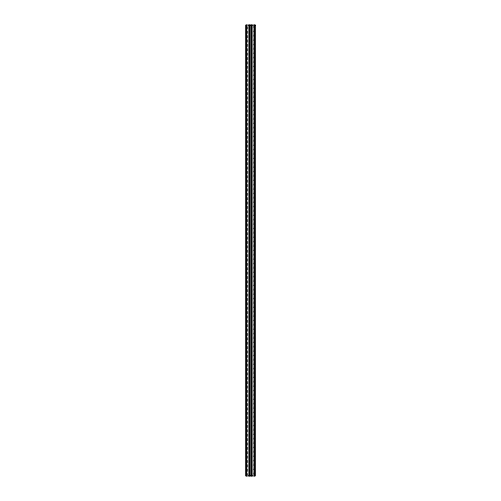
<?xml version="1.0" encoding="UTF-8"?>
<svg xmlns="http://www.w3.org/2000/svg" width="501" height="501" viewBox="0 0 501 501"><rect width="100%" height="100%" fill="white"/><g stroke="black" fill="none" stroke-linecap="round" stroke-linejoin="round"><path stroke-width="0.38" stroke-dasharray="2.5 1.88" d="M253.205 25.05L253.205 475.167M253.093 26.616L253.093 475.167M247.907 26.616L247.907 475.167M247.795 26.616L247.795 475.167"/><path stroke-width="0.75" d="M254.834 25.05L254.834 475.95M254.257 25.05L254.257 475.95M252.047 25.05L252.047 475.95M251.677 25.05L251.677 475.95M251.032 25.05L251.032 475.95M249.968 25.05L249.968 475.95M249.323 25.05L249.323 475.95M248.953 25.05L248.953 475.95M246.742 25.05L246.742 475.95M246.166 25.05L246.166 475.95M255.197 25.05L245.803 25.05L245.797 475.95L255.197 475.95L255.203 25.05"/></g></svg>
